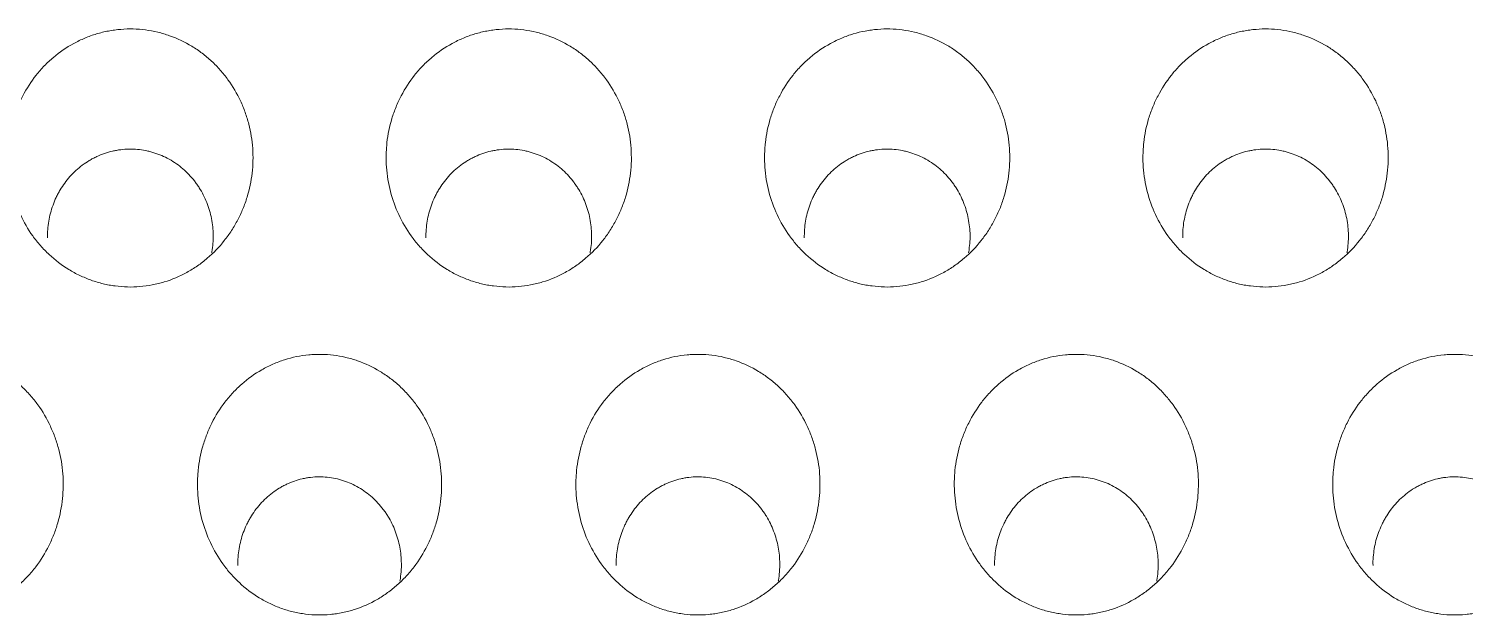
# Model space of a CAD drawing. Header units: millimetres. Extents: x 70151 to 230897, y 35202 to 113211.
# Drawn here: x 178822.9 to 178834.24, y 69169.37 to 69174 of the extents above; entities that cross this region are included whole.
import ezdxf

# ---------------------------------------------------------------- set-up
doc = ezdxf.new("R2010")
doc.units = ezdxf.units.MM
doc.header["$LTSCALE"] = 50
doc.layers.add('2-con', color=2, linetype='Continuous')
doc.layers.add('mark-B', color=2, linetype='Continuous', lineweight=20)

# ---------------------------------------------------------------- blocks, each defined once
blk = doc.blocks.new('무풍1WAY 대형')
at = {"layer": 'mark-B'}
for points, knots in [([(-178.477, -410.329), (-178.439, -410.383), (-178.406, -410.439), (-178.351, -410.556), (-178.329, -410.617), (-178.296, -410.744), (-178.285, -410.808), (-178.278, -410.905), (-178.276, -410.938), (-178.277, -410.987), (-178.278, -411.003), (-178.279, -411.036), (-178.281, -411.052), (-178.289, -411.133), (-178.301, -411.197), (-178.328, -411.29), (-178.338, -411.321), (-178.362, -411.382), (-178.375, -411.412), (-178.419, -411.5), (-178.453, -411.555), (-178.513, -411.632), (-178.534, -411.657), (-178.567, -411.693), (-178.579, -411.705), (-178.602, -411.727), (-178.614, -411.739), (-178.675, -411.792), (-178.728, -411.83), (-178.799, -411.87), (-178.813, -411.878), (-178.842, -411.893), (-178.857, -411.9), (-178.902, -411.92), (-178.933, -411.931), (-179.026, -411.961), (-179.09, -411.974), (-179.172, -411.981), (-179.188, -411.983), (-179.221, -411.984), (-179.237, -411.984), (-179.286, -411.983), (-179.351, -411.979), (-179.415, -411.968), (-179.463, -411.956), (-179.479, -411.952), (-179.511, -411.943), (-179.526, -411.938), (-179.603, -411.911), (-179.662, -411.883), (-179.732, -411.841), (-179.746, -411.832), (-179.773, -411.814), (-179.813, -411.785), (-179.875, -411.733), (-179.921, -411.686), (-179.964, -411.637), (-179.985, -411.611), (-180.042, -411.532), (-180.075, -411.476), (-180.11, -411.402), (-180.116, -411.387), (-180.129, -411.357), (-180.135, -411.342), (-180.151, -411.295), (-180.161, -411.264), (-180.185, -411.17), (-180.196, -411.106), (-180.203, -411.008), (-180.204, -410.975), (-180.204, -410.91), (-180.202, -410.877), (-180.192, -410.781), (-180.179, -410.717), (-180.156, -410.638), (-180.152, -410.622), (-180.141, -410.591), (-180.124, -410.545), (-180.104, -410.501), (-180.061, -410.414), (-180.027, -410.359), (-179.967, -410.28), (-179.946, -410.255), (-179.902, -410.208), (-179.855, -410.162), (-179.804, -410.122), (-179.765, -410.093), (-179.751, -410.084), (-179.724, -410.066), (-179.71, -410.057), (-179.638, -410.017), (-179.579, -409.99), (-179.486, -409.96), (-179.455, -409.952), (-179.406, -409.942), (-179.39, -409.939), (-179.358, -409.934), (-179.341, -409.932), (-179.26, -409.925), (-179.195, -409.925), (-179.114, -409.936), (-179.097, -409.938), (-179.065, -409.944), (-179.017, -409.954), (-178.939, -409.977), (-178.879, -410.002), (-178.834, -410.023), (-178.82, -410.03), (-178.791, -410.046), (-178.776, -410.054), (-178.707, -410.097), (-178.655, -410.137), (-178.583, -410.204), (-178.56, -410.227), (-178.517, -410.277), (-178.496, -410.302), (-178.477, -410.329)], [0, 0, 0, 0, 0.03125, 0.03125, 0.0625, 0.0625, 0.09375, 0.09375, 0.109375, 0.109375, 0.117188, 0.117188, 0.125, 0.125, 0.15625, 0.15625, 0.171875, 0.171875, 0.1875, 0.1875, 0.21875, 0.21875, 0.234375, 0.234375, 0.242188, 0.242188, 0.25, 0.25, 0.28125, 0.28125, 0.289063, 0.289063, 0.296875, 0.296875, 0.3125, 0.3125, 0.34375, 0.34375, 0.351563, 0.351563, 0.359375, 0.359375, 0.375, 0.390625, 0.390625, 0.398438, 0.398438, 0.40625, 0.40625, 0.4375, 0.4375, 0.445313, 0.445313, 0.453125, 0.46875, 0.484375, 0.484375, 0.5, 0.5, 0.53125, 0.53125, 0.539062, 0.539062, 0.546875, 0.546875, 0.5625, 0.5625, 0.59375, 0.59375, 0.609375, 0.609375, 0.625, 0.625, 0.65625, 0.65625, 0.664062, 0.664062, 0.671875, 0.6875, 0.6875, 0.71875, 0.71875, 0.734375, 0.734375, 0.75, 0.765625, 0.765625, 0.773437, 0.773437, 0.78125, 0.78125, 0.8125, 0.8125, 0.828125, 0.828125, 0.835937, 0.835937, 0.84375, 0.84375, 0.875, 0.875, 0.882812, 0.882812, 0.890625, 0.90625, 0.921875, 0.921875, 0.929687, 0.929687, 0.9375, 0.9375, 0.96875, 0.96875, 0.984375, 0.984375, 1, 1, 1, 1]), ([(-175.49, -410.329), (-175.451, -410.383), (-175.419, -410.439), (-175.364, -410.556), (-175.342, -410.617), (-175.308, -410.744), (-175.298, -410.808), (-175.29, -410.905), (-175.289, -410.938), (-175.289, -410.987), (-175.29, -411.003), (-175.292, -411.036), (-175.293, -411.052), (-175.301, -411.133), (-175.314, -411.197), (-175.34, -411.29), (-175.351, -411.321), (-175.374, -411.382), (-175.388, -411.412), (-175.432, -411.5), (-175.466, -411.555), (-175.525, -411.632), (-175.546, -411.657), (-175.58, -411.693), (-175.591, -411.705), (-175.615, -411.727), (-175.627, -411.739), (-175.688, -411.792), (-175.74, -411.83), (-175.811, -411.87), (-175.826, -411.878), (-175.855, -411.893), (-175.87, -411.9), (-175.915, -411.92), (-175.945, -411.931), (-176.038, -411.961), (-176.102, -411.974), (-176.184, -411.981), (-176.2, -411.983), (-176.233, -411.984), (-176.249, -411.984), (-176.298, -411.983), (-176.363, -411.979), (-176.427, -411.968), (-176.475, -411.956), (-176.491, -411.952), (-176.523, -411.943), (-176.539, -411.938), (-176.616, -411.911), (-176.674, -411.883), (-176.744, -411.841), (-176.758, -411.832), (-176.786, -411.814), (-176.825, -411.785), (-176.888, -411.733), (-176.933, -411.686), (-176.977, -411.637), (-176.997, -411.611), (-177.055, -411.532), (-177.088, -411.476), (-177.122, -411.402), (-177.129, -411.387), (-177.141, -411.357), (-177.147, -411.342), (-177.164, -411.295), (-177.173, -411.264), (-177.198, -411.17), (-177.209, -411.106), (-177.216, -411.008), (-177.217, -410.975), (-177.216, -410.91), (-177.214, -410.877), (-177.204, -410.781), (-177.192, -410.717), (-177.169, -410.638), (-177.164, -410.622), (-177.153, -410.591), (-177.137, -410.545), (-177.117, -410.501), (-177.073, -410.414), (-177.039, -410.359), (-176.979, -410.28), (-176.958, -410.255), (-176.914, -410.208), (-176.868, -410.162), (-176.817, -410.122), (-176.777, -410.093), (-176.764, -410.084), (-176.736, -410.066), (-176.722, -410.057), (-176.651, -410.017), (-176.592, -409.99), (-176.499, -409.96), (-176.467, -409.952), (-176.419, -409.942), (-176.402, -409.939), (-176.37, -409.934), (-176.354, -409.932), (-176.273, -409.925), (-176.208, -409.925), (-176.126, -409.936), (-176.11, -409.938), (-176.078, -409.944), (-176.029, -409.954), (-175.951, -409.977), (-175.891, -410.002), (-175.847, -410.023), (-175.832, -410.03), (-175.803, -410.046), (-175.789, -410.054), (-175.719, -410.097), (-175.667, -410.137), (-175.596, -410.204), (-175.573, -410.227), (-175.529, -410.277), (-175.509, -410.302), (-175.49, -410.329)], [0, 0, 0, 0, 0.03125, 0.03125, 0.0625, 0.0625, 0.09375, 0.09375, 0.109375, 0.109375, 0.117188, 0.117188, 0.125, 0.125, 0.15625, 0.15625, 0.171875, 0.171875, 0.1875, 0.1875, 0.21875, 0.21875, 0.234375, 0.234375, 0.242188, 0.242188, 0.25, 0.25, 0.28125, 0.28125, 0.289063, 0.289063, 0.296875, 0.296875, 0.3125, 0.3125, 0.34375, 0.34375, 0.351563, 0.351563, 0.359375, 0.359375, 0.375, 0.390625, 0.390625, 0.398438, 0.398438, 0.40625, 0.40625, 0.4375, 0.4375, 0.445313, 0.445313, 0.453125, 0.46875, 0.484375, 0.484375, 0.5, 0.5, 0.53125, 0.53125, 0.539063, 0.539063, 0.546875, 0.546875, 0.5625, 0.5625, 0.59375, 0.59375, 0.609375, 0.609375, 0.625, 0.625, 0.65625, 0.65625, 0.664063, 0.664063, 0.671875, 0.6875, 0.6875, 0.71875, 0.71875, 0.734375, 0.734375, 0.75, 0.765625, 0.765625, 0.773437, 0.773437, 0.78125, 0.78125, 0.8125, 0.8125, 0.828125, 0.828125, 0.835937, 0.835937, 0.84375, 0.84375, 0.875, 0.875, 0.882812, 0.882812, 0.890625, 0.90625, 0.921875, 0.921875, 0.929687, 0.929687, 0.9375, 0.9375, 0.96875, 0.96875, 0.984375, 0.984375, 1, 1, 1, 1]), ([(-172.502, -410.329), (-172.464, -410.383), (-172.431, -410.439), (-172.376, -410.556), (-172.354, -410.617), (-172.321, -410.744), (-172.31, -410.808), (-172.302, -410.905), (-172.301, -410.938), (-172.302, -410.987), (-172.302, -411.003), (-172.304, -411.036), (-172.306, -411.052), (-172.314, -411.133), (-172.326, -411.197), (-172.353, -411.29), (-172.363, -411.321), (-172.387, -411.382), (-172.4, -411.412), (-172.444, -411.5), (-172.478, -411.555), (-172.537, -411.632), (-172.558, -411.657), (-172.592, -411.693), (-172.604, -411.705), (-172.627, -411.727), (-172.639, -411.739), (-172.7, -411.792), (-172.753, -411.83), (-172.824, -411.87), (-172.838, -411.878), (-172.867, -411.893), (-172.882, -411.9), (-172.927, -411.92), (-172.958, -411.931), (-173.051, -411.961), (-173.114, -411.974), (-173.196, -411.981), (-173.213, -411.983), (-173.246, -411.984), (-173.262, -411.984), (-173.311, -411.983), (-173.376, -411.979), (-173.44, -411.968), (-173.488, -411.956), (-173.504, -411.952), (-173.535, -411.943), (-173.551, -411.938), (-173.628, -411.911), (-173.687, -411.883), (-173.757, -411.841), (-173.771, -411.832), (-173.798, -411.814), (-173.838, -411.785), (-173.9, -411.733), (-173.946, -411.686), (-173.989, -411.637), (-174.01, -411.611), (-174.067, -411.532), (-174.1, -411.476), (-174.135, -411.402), (-174.141, -411.387), (-174.154, -411.357), (-174.16, -411.342), (-174.176, -411.295), (-174.186, -411.264), (-174.21, -411.17), (-174.221, -411.106), (-174.228, -411.008), (-174.229, -410.975), (-174.228, -410.91), (-174.227, -410.877), (-174.216, -410.781), (-174.204, -410.717), (-174.181, -410.638), (-174.176, -410.622), (-174.166, -410.591), (-174.149, -410.545), (-174.129, -410.501), (-174.086, -410.414), (-174.052, -410.359), (-173.992, -410.28), (-173.971, -410.255), (-173.926, -410.208), (-173.88, -410.162), (-173.829, -410.122), (-173.79, -410.093), (-173.776, -410.084), (-173.749, -410.066), (-173.734, -410.057), (-173.663, -410.017), (-173.604, -409.99), (-173.511, -409.96), (-173.48, -409.952), (-173.431, -409.942), (-173.415, -409.939), (-173.383, -409.934), (-173.366, -409.932), (-173.285, -409.925), (-173.22, -409.925), (-173.139, -409.936), (-173.122, -409.938), (-173.09, -409.944), (-173.042, -409.954), (-172.964, -409.977), (-172.903, -410.002), (-172.859, -410.023), (-172.844, -410.03), (-172.815, -410.046), (-172.801, -410.054), (-172.732, -410.097), (-172.68, -410.137), (-172.608, -410.204), (-172.585, -410.227), (-172.542, -410.277), (-172.521, -410.302), (-172.502, -410.329)], [0, 0, 0, 0, 0.03125, 0.03125, 0.0625, 0.0625, 0.09375, 0.09375, 0.109375, 0.109375, 0.117187, 0.117187, 0.125, 0.125, 0.15625, 0.15625, 0.171875, 0.171875, 0.1875, 0.1875, 0.21875, 0.21875, 0.234375, 0.234375, 0.242187, 0.242187, 0.25, 0.25, 0.28125, 0.28125, 0.289062, 0.289062, 0.296875, 0.296875, 0.3125, 0.3125, 0.34375, 0.34375, 0.351562, 0.351562, 0.359375, 0.359375, 0.375, 0.390625, 0.390625, 0.398437, 0.398437, 0.40625, 0.40625, 0.4375, 0.4375, 0.445312, 0.445312, 0.453125, 0.46875, 0.484375, 0.484375, 0.5, 0.5, 0.53125, 0.53125, 0.539062, 0.539062, 0.546875, 0.546875, 0.5625, 0.5625, 0.59375, 0.59375, 0.609375, 0.609375, 0.625, 0.625, 0.65625, 0.65625, 0.664063, 0.664063, 0.671875, 0.6875, 0.6875, 0.71875, 0.71875, 0.734375, 0.734375, 0.75, 0.765625, 0.765625, 0.773438, 0.773438, 0.78125, 0.78125, 0.8125, 0.8125, 0.828125, 0.828125, 0.835938, 0.835938, 0.84375, 0.84375, 0.875, 0.875, 0.882813, 0.882813, 0.890625, 0.90625, 0.921875, 0.921875, 0.929688, 0.929688, 0.9375, 0.9375, 0.96875, 0.96875, 0.984375, 0.984375, 1, 1, 1, 1]), ([(-169.515, -410.329), (-169.476, -410.383), (-169.443, -410.439), (-169.389, -410.556), (-169.366, -410.617), (-169.333, -410.744), (-169.322, -410.808), (-169.315, -410.905), (-169.314, -410.938), (-169.314, -410.987), (-169.315, -411.003), (-169.317, -411.036), (-169.318, -411.052), (-169.326, -411.133), (-169.338, -411.197), (-169.365, -411.29), (-169.376, -411.321), (-169.399, -411.382), (-169.413, -411.412), (-169.457, -411.5), (-169.491, -411.555), (-169.55, -411.632), (-169.571, -411.657), (-169.604, -411.693), (-169.616, -411.705), (-169.64, -411.727), (-169.651, -411.739), (-169.713, -411.792), (-169.765, -411.83), (-169.836, -411.87), (-169.85, -411.878), (-169.88, -411.893), (-169.895, -411.9), (-169.94, -411.92), (-169.97, -411.931), (-170.063, -411.961), (-170.127, -411.974), (-170.209, -411.981), (-170.225, -411.983), (-170.258, -411.984), (-170.274, -411.984), (-170.323, -411.983), (-170.388, -411.979), (-170.452, -411.968), (-170.5, -411.956), (-170.516, -411.952), (-170.548, -411.943), (-170.563, -411.938), (-170.64, -411.911), (-170.699, -411.883), (-170.769, -411.841), (-170.783, -411.832), (-170.81, -411.814), (-170.85, -411.785), (-170.913, -411.733), (-170.958, -411.686), (-171.001, -411.637), (-171.022, -411.611), (-171.08, -411.532), (-171.112, -411.476), (-171.147, -411.402), (-171.154, -411.387), (-171.166, -411.357), (-171.172, -411.342), (-171.189, -411.295), (-171.198, -411.264), (-171.223, -411.17), (-171.233, -411.106), (-171.241, -411.008), (-171.242, -410.975), (-171.241, -410.91), (-171.239, -410.877), (-171.229, -410.781), (-171.217, -410.717), (-171.194, -410.638), (-171.189, -410.622), (-171.178, -410.591), (-171.162, -410.545), (-171.142, -410.501), (-171.098, -410.414), (-171.064, -410.359), (-171.004, -410.28), (-170.983, -410.255), (-170.939, -410.208), (-170.892, -410.162), (-170.842, -410.122), (-170.802, -410.093), (-170.789, -410.084), (-170.761, -410.066), (-170.747, -410.057), (-170.676, -410.017), (-170.616, -409.99), (-170.524, -409.96), (-170.492, -409.952), (-170.444, -409.942), (-170.427, -409.939), (-170.395, -409.934), (-170.379, -409.932), (-170.298, -409.925), (-170.233, -409.925), (-170.151, -409.936), (-170.135, -409.938), (-170.102, -409.944), (-170.054, -409.954), (-169.976, -409.977), (-169.916, -410.002), (-169.872, -410.023), (-169.857, -410.03), (-169.828, -410.046), (-169.814, -410.054), (-169.744, -410.097), (-169.692, -410.137), (-169.621, -410.204), (-169.598, -410.227), (-169.554, -410.277), (-169.534, -410.302), (-169.515, -410.329)], [0, 0, 0, 0, 0.03125, 0.03125, 0.0625, 0.0625, 0.09375, 0.09375, 0.109375, 0.109375, 0.117188, 0.117188, 0.125, 0.125, 0.15625, 0.15625, 0.171875, 0.171875, 0.1875, 0.1875, 0.21875, 0.21875, 0.234375, 0.234375, 0.242188, 0.242188, 0.25, 0.25, 0.28125, 0.28125, 0.289063, 0.289063, 0.296875, 0.296875, 0.3125, 0.3125, 0.34375, 0.34375, 0.351563, 0.351563, 0.359375, 0.359375, 0.375, 0.390625, 0.390625, 0.398438, 0.398438, 0.40625, 0.40625, 0.4375, 0.4375, 0.445313, 0.445313, 0.453125, 0.46875, 0.484375, 0.484375, 0.5, 0.5, 0.53125, 0.53125, 0.539062, 0.539062, 0.546875, 0.546875, 0.5625, 0.5625, 0.59375, 0.59375, 0.609375, 0.609375, 0.625, 0.625, 0.65625, 0.65625, 0.664062, 0.664062, 0.671875, 0.6875, 0.6875, 0.71875, 0.71875, 0.734375, 0.734375, 0.75, 0.765625, 0.765625, 0.773437, 0.773437, 0.78125, 0.78125, 0.8125, 0.8125, 0.828125, 0.828125, 0.835937, 0.835937, 0.84375, 0.84375, 0.875, 0.875, 0.882812, 0.882812, 0.890625, 0.90625, 0.921875, 0.921875, 0.929687, 0.929687, 0.9375, 0.9375, 0.96875, 0.96875, 0.984375, 0.984375, 1, 1, 1, 1]), ([(-166.527, -410.329), (-166.489, -410.383), (-166.456, -410.439), (-166.401, -410.556), (-166.379, -410.617), (-166.346, -410.744), (-166.335, -410.808), (-166.327, -410.905), (-166.326, -410.938), (-166.327, -410.987), (-166.327, -411.003), (-166.329, -411.036), (-166.33, -411.052), (-166.339, -411.133), (-166.351, -411.197), (-166.378, -411.29), (-166.388, -411.321), (-166.412, -411.382), (-166.425, -411.412), (-166.469, -411.5), (-166.503, -411.555), (-166.562, -411.632), (-166.583, -411.657), (-166.617, -411.693), (-166.628, -411.705), (-166.652, -411.727), (-166.664, -411.739), (-166.725, -411.792), (-166.778, -411.83), (-166.849, -411.87), (-166.863, -411.878), (-166.892, -411.893), (-166.907, -411.9), (-166.952, -411.92), (-166.983, -411.931), (-167.076, -411.961), (-167.139, -411.974), (-167.221, -411.981), (-167.238, -411.983), (-167.27, -411.984), (-167.287, -411.984), (-167.336, -411.983), (-167.401, -411.979), (-167.465, -411.968), (-167.513, -411.956), (-167.529, -411.952), (-167.56, -411.943), (-167.576, -411.938), (-167.653, -411.911), (-167.712, -411.883), (-167.782, -411.841), (-167.796, -411.832), (-167.823, -411.814), (-167.863, -411.785), (-167.925, -411.733), (-167.971, -411.686), (-168.014, -411.637), (-168.035, -411.611), (-168.092, -411.532), (-168.125, -411.476), (-168.159, -411.402), (-168.166, -411.387), (-168.179, -411.357), (-168.184, -411.342), (-168.201, -411.295), (-168.211, -411.264), (-168.235, -411.17), (-168.246, -411.106), (-168.253, -411.008), (-168.254, -410.975), (-168.253, -410.91), (-168.251, -410.877), (-168.241, -410.781), (-168.229, -410.717), (-168.206, -410.638), (-168.201, -410.622), (-168.191, -410.591), (-168.174, -410.545), (-168.154, -410.501), (-168.111, -410.414), (-168.077, -410.359), (-168.017, -410.28), (-167.996, -410.255), (-167.951, -410.208), (-167.905, -410.162), (-167.854, -410.122), (-167.815, -410.093), (-167.801, -410.084), (-167.773, -410.066), (-167.759, -410.057), (-167.688, -410.017), (-167.629, -409.99), (-167.536, -409.96), (-167.504, -409.952), (-167.456, -409.942), (-167.44, -409.939), (-167.407, -409.934), (-167.391, -409.932), (-167.31, -409.925), (-167.245, -409.925), (-167.164, -409.936), (-167.147, -409.938), (-167.115, -409.944), (-167.067, -409.954), (-166.989, -409.977), (-166.928, -410.002), (-166.884, -410.023), (-166.869, -410.03), (-166.84, -410.046), (-166.826, -410.054), (-166.756, -410.097), (-166.705, -410.137), (-166.633, -410.204), (-166.61, -410.227), (-166.567, -410.277), (-166.546, -410.302), (-166.527, -410.329)], [0, 0, 0, 0, 0.03125, 0.03125, 0.0625, 0.0625, 0.09375, 0.09375, 0.109375, 0.109375, 0.117187, 0.117187, 0.125, 0.125, 0.15625, 0.15625, 0.171875, 0.171875, 0.1875, 0.1875, 0.21875, 0.21875, 0.234375, 0.234375, 0.242187, 0.242187, 0.25, 0.25, 0.28125, 0.28125, 0.289062, 0.289062, 0.296875, 0.296875, 0.3125, 0.3125, 0.34375, 0.34375, 0.351562, 0.351562, 0.359375, 0.359375, 0.375, 0.390625, 0.390625, 0.398437, 0.398437, 0.40625, 0.40625, 0.4375, 0.4375, 0.445312, 0.445312, 0.453125, 0.46875, 0.484375, 0.484375, 0.5, 0.5, 0.53125, 0.53125, 0.539062, 0.539062, 0.546875, 0.546875, 0.5625, 0.5625, 0.59375, 0.59375, 0.609375, 0.609375, 0.625, 0.625, 0.65625, 0.65625, 0.664062, 0.664062, 0.671875, 0.6875, 0.6875, 0.71875, 0.71875, 0.734375, 0.734375, 0.75, 0.765625, 0.765625, 0.773437, 0.773437, 0.78125, 0.78125, 0.8125, 0.8125, 0.828125, 0.828125, 0.835937, 0.835937, 0.84375, 0.84375, 0.875, 0.875, 0.882812, 0.882812, 0.890625, 0.90625, 0.921875, 0.921875, 0.929687, 0.929687, 0.9375, 0.9375, 0.96875, 0.96875, 0.984375, 0.984375, 1, 1, 1, 1]), ([(-178.595, -410.318), (-178.594, -410.34), (-178.595, -410.362), (-178.599, -410.406), (-178.601, -410.428), (-178.612, -410.493), (-178.623, -410.535), (-178.646, -410.597), (-178.654, -410.617), (-178.668, -410.647), (-178.673, -410.657), (-178.683, -410.676), (-178.689, -410.686), (-178.717, -410.733), (-178.742, -410.768), (-178.786, -410.818), (-178.801, -410.833), (-178.834, -410.863), (-178.867, -410.891), (-178.912, -410.922), (-178.941, -410.938), (-178.961, -410.949), (-178.97, -410.954), (-179.02, -410.977), (-179.062, -410.991), (-179.115, -411.004), (-179.126, -411.006), (-179.147, -411.01), (-179.158, -411.011), (-179.191, -411.015), (-179.213, -411.017), (-179.279, -411.017), (-179.322, -411.013), (-179.387, -410.999), (-179.409, -410.993), (-179.45, -410.98), (-179.491, -410.964), (-179.53, -410.944), (-179.568, -410.922), (-179.586, -410.91), (-179.639, -410.871), (-179.672, -410.842), (-179.716, -410.794), (-179.73, -410.777), (-179.75, -410.751), (-179.756, -410.742), (-179.769, -410.724), (-179.775, -410.715), (-179.803, -410.668), (-179.822, -410.629), (-179.846, -410.568), (-179.853, -410.547), (-179.865, -410.505), (-179.87, -410.483), (-179.882, -410.419), (-179.886, -410.376), (-179.886, -410.321), (-179.886, -410.31), (-179.885, -410.288), (-179.885, -410.277), (-179.882, -410.244), (-179.879, -410.222), (-179.875, -410.198), (-179.875, -410.196), (-179.874, -410.194)], [0, 0, 0, 0, 0.029318, 0.029318, 0.058636, 0.058636, 0.117271, 0.117271, 0.146589, 0.146589, 0.161248, 0.161248, 0.175907, 0.175907, 0.234542, 0.234542, 0.26386, 0.26386, 0.293178, 0.322495, 0.337154, 0.337154, 0.351813, 0.351813, 0.410449, 0.410449, 0.425107, 0.425107, 0.439766, 0.439766, 0.469084, 0.469084, 0.52772, 0.52772, 0.557037, 0.557037, 0.586355, 0.615673, 0.615673, 0.644991, 0.644991, 0.703626, 0.703626, 0.732944, 0.732944, 0.747603, 0.747603, 0.762262, 0.762262, 0.820897, 0.820897, 0.850215, 0.850215, 0.879533, 0.879533, 0.938168, 0.938168, 0.952827, 0.952827, 0.967486, 0.967486, 0.996804, 0.996804, 1, 1, 1, 1]), ([(-175.607, -410.318), (-175.607, -410.34), (-175.608, -410.362), (-175.611, -410.406), (-175.614, -410.428), (-175.625, -410.493), (-175.636, -410.535), (-175.658, -410.597), (-175.667, -410.617), (-175.681, -410.647), (-175.686, -410.657), (-175.696, -410.676), (-175.701, -410.686), (-175.729, -410.733), (-175.755, -410.768), (-175.798, -410.818), (-175.814, -410.833), (-175.846, -410.863), (-175.88, -410.891), (-175.925, -410.922), (-175.954, -410.938), (-175.973, -410.949), (-175.983, -410.954), (-176.033, -410.977), (-176.074, -410.991), (-176.127, -411.004), (-176.138, -411.006), (-176.16, -411.01), (-176.171, -411.011), (-176.204, -411.015), (-176.226, -411.017), (-176.291, -411.017), (-176.335, -411.013), (-176.4, -410.999), (-176.421, -410.993), (-176.463, -410.98), (-176.503, -410.964), (-176.542, -410.944), (-176.58, -410.922), (-176.599, -410.91), (-176.652, -410.871), (-176.684, -410.842), (-176.729, -410.794), (-176.743, -410.777), (-176.762, -410.751), (-176.769, -410.742), (-176.781, -410.724), (-176.787, -410.715), (-176.816, -410.668), (-176.835, -410.629), (-176.858, -410.568), (-176.865, -410.547), (-176.877, -410.505), (-176.882, -410.483), (-176.894, -410.419), (-176.898, -410.376), (-176.899, -410.321), (-176.899, -410.31), (-176.898, -410.288), (-176.897, -410.277), (-176.895, -410.244), (-176.892, -410.222), (-176.888, -410.198), (-176.887, -410.196), (-176.887, -410.194)], [0, 0, 0, 0, 0.029318, 0.029318, 0.058636, 0.058636, 0.117271, 0.117271, 0.146589, 0.146589, 0.161248, 0.161248, 0.175907, 0.175907, 0.234542, 0.234542, 0.26386, 0.26386, 0.293178, 0.322495, 0.337154, 0.337154, 0.351813, 0.351813, 0.410449, 0.410449, 0.425107, 0.425107, 0.439766, 0.439766, 0.469084, 0.469084, 0.52772, 0.52772, 0.557037, 0.557037, 0.586355, 0.615673, 0.615673, 0.644991, 0.644991, 0.703626, 0.703626, 0.732944, 0.732944, 0.747603, 0.747603, 0.762262, 0.762262, 0.820897, 0.820897, 0.850215, 0.850215, 0.879533, 0.879533, 0.938168, 0.938168, 0.952827, 0.952827, 0.967486, 0.967486, 0.996804, 0.996804, 1, 1, 1, 1]), ([(-172.62, -410.318), (-172.619, -410.34), (-172.62, -410.362), (-172.623, -410.406), (-172.626, -410.428), (-172.637, -410.493), (-172.648, -410.535), (-172.671, -410.597), (-172.679, -410.617), (-172.693, -410.647), (-172.698, -410.657), (-172.708, -410.676), (-172.714, -410.686), (-172.742, -410.733), (-172.767, -410.768), (-172.811, -410.818), (-172.826, -410.833), (-172.859, -410.863), (-172.892, -410.891), (-172.937, -410.922), (-172.966, -410.938), (-172.985, -410.949), (-172.995, -410.954), (-173.045, -410.977), (-173.087, -410.991), (-173.14, -411.004), (-173.151, -411.006), (-173.172, -411.01), (-173.183, -411.011), (-173.216, -411.015), (-173.238, -411.017), (-173.304, -411.017), (-173.347, -411.013), (-173.412, -410.999), (-173.433, -410.993), (-173.475, -410.98), (-173.516, -410.964), (-173.554, -410.944), (-173.592, -410.922), (-173.611, -410.91), (-173.664, -410.871), (-173.697, -410.842), (-173.741, -410.794), (-173.755, -410.777), (-173.775, -410.751), (-173.781, -410.742), (-173.794, -410.724), (-173.8, -410.715), (-173.828, -410.668), (-173.847, -410.629), (-173.871, -410.568), (-173.878, -410.547), (-173.89, -410.505), (-173.895, -410.483), (-173.907, -410.419), (-173.911, -410.376), (-173.911, -410.321), (-173.911, -410.31), (-173.91, -410.288), (-173.91, -410.277), (-173.907, -410.244), (-173.904, -410.222), (-173.9, -410.198), (-173.9, -410.196), (-173.899, -410.194)], [0, 0, 0, 0, 0.029318, 0.029318, 0.058636, 0.058636, 0.117271, 0.117271, 0.146589, 0.146589, 0.161248, 0.161248, 0.175907, 0.175907, 0.234542, 0.234542, 0.26386, 0.26386, 0.293178, 0.322495, 0.337154, 0.337154, 0.351813, 0.351813, 0.410449, 0.410449, 0.425107, 0.425107, 0.439766, 0.439766, 0.469084, 0.469084, 0.52772, 0.52772, 0.557037, 0.557037, 0.586355, 0.615673, 0.615673, 0.644991, 0.644991, 0.703626, 0.703626, 0.732944, 0.732944, 0.747603, 0.747603, 0.762262, 0.762262, 0.820897, 0.820897, 0.850215, 0.850215, 0.879533, 0.879533, 0.938168, 0.938168, 0.952827, 0.952827, 0.967486, 0.967486, 0.996804, 0.996804, 1, 1, 1, 1]), ([(-169.632, -410.318), (-169.632, -410.34), (-169.632, -410.362), (-169.636, -410.406), (-169.639, -410.428), (-169.65, -410.493), (-169.661, -410.535), (-169.683, -410.597), (-169.691, -410.617), (-169.706, -410.647), (-169.71, -410.657), (-169.721, -410.676), (-169.726, -410.686), (-169.754, -410.733), (-169.78, -410.768), (-169.823, -410.818), (-169.839, -410.833), (-169.871, -410.863), (-169.905, -410.891), (-169.95, -410.922), (-169.978, -410.938), (-169.998, -410.949), (-170.008, -410.954), (-170.058, -410.977), (-170.099, -410.991), (-170.152, -411.004), (-170.163, -411.006), (-170.185, -411.01), (-170.196, -411.011), (-170.229, -411.015), (-170.251, -411.017), (-170.316, -411.017), (-170.36, -411.013), (-170.425, -410.999), (-170.446, -410.993), (-170.487, -410.98), (-170.528, -410.964), (-170.567, -410.944), (-170.605, -410.922), (-170.624, -410.91), (-170.677, -410.871), (-170.709, -410.842), (-170.753, -410.794), (-170.767, -410.777), (-170.787, -410.751), (-170.794, -410.742), (-170.806, -410.724), (-170.812, -410.715), (-170.841, -410.668), (-170.86, -410.629), (-170.883, -410.568), (-170.89, -410.547), (-170.902, -410.505), (-170.907, -410.483), (-170.919, -410.419), (-170.923, -410.376), (-170.924, -410.321), (-170.924, -410.31), (-170.923, -410.288), (-170.922, -410.277), (-170.919, -410.244), (-170.917, -410.222), (-170.913, -410.198), (-170.912, -410.196), (-170.912, -410.194)], [0, 0, 0, 0, 0.029318, 0.029318, 0.058636, 0.058636, 0.117271, 0.117271, 0.146589, 0.146589, 0.161248, 0.161248, 0.175907, 0.175907, 0.234542, 0.234542, 0.26386, 0.26386, 0.293178, 0.322495, 0.337154, 0.337154, 0.351813, 0.351813, 0.410449, 0.410449, 0.425107, 0.425107, 0.439766, 0.439766, 0.469084, 0.469084, 0.52772, 0.52772, 0.557037, 0.557037, 0.586355, 0.615673, 0.615673, 0.644991, 0.644991, 0.703626, 0.703626, 0.732944, 0.732944, 0.747603, 0.747603, 0.762262, 0.762262, 0.820897, 0.820897, 0.850215, 0.850215, 0.879533, 0.879533, 0.938168, 0.938168, 0.952827, 0.952827, 0.967486, 0.967486, 0.996804, 0.996804, 1, 1, 1, 1]), ([(-176.976, -412.919), (-176.938, -412.972), (-176.905, -413.028), (-176.851, -413.145), (-176.829, -413.206), (-176.804, -413.301), (-176.798, -413.333), (-176.787, -413.397), (-176.78, -413.461), (-176.778, -413.526), (-176.779, -413.574), (-176.78, -413.591), (-176.782, -413.623), (-176.783, -413.639), (-176.792, -413.72), (-176.805, -413.784), (-176.833, -413.876), (-176.844, -413.907), (-176.863, -413.952), (-176.869, -413.967), (-176.883, -413.997), (-176.89, -414.011), (-176.928, -414.083), (-176.963, -414.137), (-177.023, -414.213), (-177.045, -414.238), (-177.079, -414.273), (-177.091, -414.284), (-177.115, -414.307), (-177.127, -414.317), (-177.189, -414.37), (-177.242, -414.406), (-177.314, -414.445), (-177.328, -414.453), (-177.358, -414.467), (-177.373, -414.474), (-177.418, -414.493), (-177.479, -414.515), (-177.542, -414.53), (-177.59, -414.539), (-177.606, -414.542), (-177.638, -414.546), (-177.655, -414.548), (-177.737, -414.555), (-177.802, -414.553), (-177.898, -414.54), (-177.93, -414.534), (-177.978, -414.523), (-177.994, -414.519), (-178.025, -414.509), (-178.041, -414.504), (-178.118, -414.477), (-178.176, -414.45), (-178.246, -414.407), (-178.26, -414.398), (-178.287, -414.38), (-178.327, -414.351), (-178.389, -414.299), (-178.434, -414.253), (-178.467, -414.216), (-178.477, -414.204), (-178.498, -414.178), (-178.508, -414.165), (-178.556, -414.099), (-178.588, -414.043), (-178.63, -413.955), (-178.642, -413.925), (-178.664, -413.864), (-178.674, -413.833), (-178.698, -413.738), (-178.708, -413.675), (-178.715, -413.577), (-178.715, -413.544), (-178.714, -413.479), (-178.712, -413.447), (-178.7, -413.351), (-178.687, -413.288), (-178.664, -413.209), (-178.658, -413.194), (-178.648, -413.163), (-178.63, -413.118), (-178.596, -413.044), (-178.564, -412.988), (-178.537, -412.948), (-178.528, -412.934), (-178.509, -412.908), (-178.499, -412.895), (-178.448, -412.83), (-178.403, -412.784), (-178.329, -412.721), (-178.303, -412.701), (-178.263, -412.673), (-178.25, -412.664), (-178.222, -412.647), (-178.207, -412.639), (-178.136, -412.599), (-178.076, -412.574), (-177.983, -412.546), (-177.951, -412.538), (-177.887, -412.526), (-177.854, -412.521), (-177.757, -412.513), (-177.692, -412.515), (-177.611, -412.526), (-177.594, -412.528), (-177.562, -412.534), (-177.514, -412.544), (-177.437, -412.568), (-177.376, -412.593), (-177.332, -412.614), (-177.318, -412.621), (-177.289, -412.637), (-177.275, -412.645), (-177.205, -412.688), (-177.154, -412.727), (-177.082, -412.794), (-177.059, -412.818), (-177.016, -412.867), (-176.995, -412.893), (-176.976, -412.919)], [0, 0, 0, 0, 0.03125, 0.03125, 0.0625, 0.0625, 0.078125, 0.078125, 0.09375, 0.109375, 0.109375, 0.117187, 0.117187, 0.125, 0.125, 0.15625, 0.15625, 0.171875, 0.171875, 0.179687, 0.179687, 0.1875, 0.1875, 0.21875, 0.21875, 0.234375, 0.234375, 0.242188, 0.242188, 0.25, 0.25, 0.28125, 0.28125, 0.289063, 0.289063, 0.296875, 0.296875, 0.3125, 0.328125, 0.328125, 0.335938, 0.335938, 0.34375, 0.34375, 0.375, 0.375, 0.390625, 0.390625, 0.398438, 0.398438, 0.40625, 0.40625, 0.4375, 0.4375, 0.445313, 0.445313, 0.453125, 0.46875, 0.484375, 0.484375, 0.492188, 0.492188, 0.5, 0.5, 0.53125, 0.53125, 0.546875, 0.546875, 0.5625, 0.5625, 0.59375, 0.59375, 0.609375, 0.609375, 0.625, 0.625, 0.65625, 0.65625, 0.664063, 0.664063, 0.671875, 0.6875, 0.703125, 0.703125, 0.710938, 0.710938, 0.71875, 0.71875, 0.75, 0.75, 0.765625, 0.765625, 0.773438, 0.773438, 0.78125, 0.78125, 0.8125, 0.8125, 0.828125, 0.828125, 0.84375, 0.84375, 0.875, 0.875, 0.882813, 0.882813, 0.890625, 0.90625, 0.921875, 0.921875, 0.929688, 0.929688, 0.9375, 0.9375, 0.96875, 0.96875, 0.984375, 0.984375, 1, 1, 1, 1]), ([(-173.989, -412.919), (-173.95, -412.972), (-173.918, -413.028), (-173.863, -413.145), (-173.841, -413.206), (-173.817, -413.301), (-173.81, -413.333), (-173.8, -413.397), (-173.792, -413.461), (-173.791, -413.526), (-173.792, -413.574), (-173.792, -413.591), (-173.794, -413.623), (-173.796, -413.639), (-173.805, -413.72), (-173.818, -413.784), (-173.846, -413.876), (-173.857, -413.907), (-173.875, -413.952), (-173.882, -413.967), (-173.895, -413.997), (-173.903, -414.011), (-173.94, -414.083), (-173.975, -414.137), (-174.036, -414.213), (-174.057, -414.238), (-174.092, -414.273), (-174.103, -414.284), (-174.127, -414.307), (-174.139, -414.317), (-174.201, -414.37), (-174.254, -414.406), (-174.326, -414.445), (-174.341, -414.453), (-174.37, -414.467), (-174.385, -414.474), (-174.43, -414.493), (-174.492, -414.515), (-174.554, -414.53), (-174.602, -414.539), (-174.618, -414.542), (-174.651, -414.546), (-174.667, -414.548), (-174.749, -414.555), (-174.814, -414.553), (-174.911, -414.54), (-174.943, -414.534), (-174.991, -414.523), (-175.007, -414.519), (-175.038, -414.509), (-175.053, -414.504), (-175.13, -414.477), (-175.189, -414.45), (-175.259, -414.407), (-175.273, -414.398), (-175.3, -414.38), (-175.339, -414.351), (-175.402, -414.299), (-175.447, -414.253), (-175.479, -414.216), (-175.49, -414.204), (-175.51, -414.178), (-175.52, -414.165), (-175.568, -414.099), (-175.601, -414.043), (-175.642, -413.955), (-175.654, -413.925), (-175.676, -413.864), (-175.686, -413.833), (-175.71, -413.738), (-175.72, -413.675), (-175.727, -413.577), (-175.728, -413.544), (-175.726, -413.479), (-175.724, -413.447), (-175.713, -413.351), (-175.7, -413.288), (-175.676, -413.209), (-175.671, -413.194), (-175.66, -413.163), (-175.643, -413.118), (-175.608, -413.044), (-175.576, -412.988), (-175.55, -412.948), (-175.54, -412.934), (-175.521, -412.908), (-175.511, -412.895), (-175.461, -412.83), (-175.416, -412.784), (-175.342, -412.721), (-175.316, -412.701), (-175.276, -412.673), (-175.262, -412.664), (-175.234, -412.647), (-175.22, -412.639), (-175.148, -412.599), (-175.089, -412.574), (-174.995, -412.546), (-174.964, -412.538), (-174.899, -412.526), (-174.867, -412.521), (-174.769, -412.513), (-174.705, -412.515), (-174.623, -412.526), (-174.607, -412.528), (-174.575, -412.534), (-174.527, -412.544), (-174.449, -412.568), (-174.389, -412.593), (-174.345, -412.614), (-174.33, -412.621), (-174.301, -412.637), (-174.287, -412.645), (-174.218, -412.688), (-174.166, -412.727), (-174.094, -412.794), (-174.071, -412.818), (-174.028, -412.867), (-174.008, -412.893), (-173.989, -412.919)], [0, 0, 0, 0, 0.03125, 0.03125, 0.0625, 0.0625, 0.078125, 0.078125, 0.09375, 0.109375, 0.109375, 0.117188, 0.117188, 0.125, 0.125, 0.15625, 0.15625, 0.171875, 0.171875, 0.179688, 0.179688, 0.1875, 0.1875, 0.21875, 0.21875, 0.234375, 0.234375, 0.242188, 0.242188, 0.25, 0.25, 0.28125, 0.28125, 0.289063, 0.289063, 0.296875, 0.296875, 0.3125, 0.328125, 0.328125, 0.335938, 0.335938, 0.34375, 0.34375, 0.375, 0.375, 0.390625, 0.390625, 0.398438, 0.398438, 0.40625, 0.40625, 0.4375, 0.4375, 0.445313, 0.445313, 0.453125, 0.46875, 0.484375, 0.484375, 0.492187, 0.492187, 0.5, 0.5, 0.53125, 0.53125, 0.546875, 0.546875, 0.5625, 0.5625, 0.59375, 0.59375, 0.609375, 0.609375, 0.625, 0.625, 0.65625, 0.65625, 0.664062, 0.664062, 0.671875, 0.6875, 0.703125, 0.703125, 0.710938, 0.710938, 0.71875, 0.71875, 0.75, 0.75, 0.765625, 0.765625, 0.773438, 0.773438, 0.78125, 0.78125, 0.8125, 0.8125, 0.828125, 0.828125, 0.84375, 0.84375, 0.875, 0.875, 0.882813, 0.882813, 0.890625, 0.90625, 0.921875, 0.921875, 0.929688, 0.929688, 0.9375, 0.9375, 0.96875, 0.96875, 0.984375, 0.984375, 1, 1, 1, 1]), ([(-171.001, -412.919), (-170.963, -412.972), (-170.93, -413.028), (-170.876, -413.145), (-170.854, -413.206), (-170.829, -413.301), (-170.823, -413.333), (-170.812, -413.397), (-170.805, -413.461), (-170.803, -413.526), (-170.804, -413.574), (-170.805, -413.591), (-170.807, -413.623), (-170.808, -413.639), (-170.817, -413.72), (-170.83, -413.784), (-170.858, -413.876), (-170.869, -413.907), (-170.888, -413.952), (-170.894, -413.967), (-170.908, -413.997), (-170.915, -414.011), (-170.953, -414.083), (-170.988, -414.137), (-171.048, -414.213), (-171.07, -414.238), (-171.104, -414.273), (-171.116, -414.284), (-171.14, -414.307), (-171.152, -414.317), (-171.214, -414.37), (-171.267, -414.406), (-171.338, -414.445), (-171.353, -414.453), (-171.383, -414.467), (-171.398, -414.474), (-171.443, -414.493), (-171.504, -414.515), (-171.567, -414.53), (-171.615, -414.539), (-171.631, -414.542), (-171.663, -414.546), (-171.68, -414.548), (-171.762, -414.555), (-171.827, -414.553), (-171.923, -414.54), (-171.955, -414.534), (-172.003, -414.523), (-172.019, -414.519), (-172.05, -414.509), (-172.066, -414.504), (-172.143, -414.477), (-172.201, -414.45), (-172.271, -414.407), (-172.285, -414.398), (-172.312, -414.38), (-172.352, -414.351), (-172.414, -414.299), (-172.459, -414.253), (-172.492, -414.216), (-172.502, -414.204), (-172.523, -414.178), (-172.533, -414.165), (-172.581, -414.099), (-172.613, -414.043), (-172.654, -413.955), (-172.667, -413.925), (-172.689, -413.864), (-172.698, -413.833), (-172.723, -413.738), (-172.733, -413.675), (-172.739, -413.577), (-172.74, -413.544), (-172.739, -413.479), (-172.736, -413.447), (-172.725, -413.351), (-172.712, -413.288), (-172.689, -413.209), (-172.683, -413.194), (-172.672, -413.163), (-172.655, -413.118), (-172.621, -413.044), (-172.588, -412.988), (-172.562, -412.948), (-172.553, -412.934), (-172.534, -412.908), (-172.524, -412.895), (-172.473, -412.83), (-172.428, -412.784), (-172.354, -412.721), (-172.328, -412.701), (-172.288, -412.673), (-172.274, -412.664), (-172.247, -412.647), (-172.232, -412.639), (-172.161, -412.599), (-172.101, -412.574), (-172.008, -412.546), (-171.976, -412.538), (-171.911, -412.526), (-171.879, -412.521), (-171.782, -412.513), (-171.717, -412.515), (-171.636, -412.526), (-171.619, -412.528), (-171.587, -412.534), (-171.539, -412.544), (-171.461, -412.568), (-171.401, -412.593), (-171.357, -412.614), (-171.342, -412.621), (-171.314, -412.637), (-171.299, -412.645), (-171.23, -412.688), (-171.178, -412.727), (-171.107, -412.794), (-171.084, -412.818), (-171.041, -412.867), (-171.02, -412.893), (-171.001, -412.919)], [0, 0, 0, 0, 0.03125, 0.03125, 0.0625, 0.0625, 0.078125, 0.078125, 0.09375, 0.109375, 0.109375, 0.117188, 0.117188, 0.125, 0.125, 0.15625, 0.15625, 0.171875, 0.171875, 0.179688, 0.179688, 0.1875, 0.1875, 0.21875, 0.21875, 0.234375, 0.234375, 0.242188, 0.242188, 0.25, 0.25, 0.28125, 0.28125, 0.289063, 0.289063, 0.296875, 0.296875, 0.3125, 0.328125, 0.328125, 0.335938, 0.335938, 0.34375, 0.34375, 0.375, 0.375, 0.390625, 0.390625, 0.398438, 0.398438, 0.40625, 0.40625, 0.4375, 0.4375, 0.445313, 0.445313, 0.453125, 0.46875, 0.484375, 0.484375, 0.492188, 0.492188, 0.5, 0.5, 0.53125, 0.53125, 0.546875, 0.546875, 0.5625, 0.5625, 0.59375, 0.59375, 0.609375, 0.609375, 0.625, 0.625, 0.65625, 0.65625, 0.664063, 0.664063, 0.671875, 0.6875, 0.703125, 0.703125, 0.710938, 0.710938, 0.71875, 0.71875, 0.75, 0.75, 0.765625, 0.765625, 0.773438, 0.773438, 0.78125, 0.78125, 0.8125, 0.8125, 0.828125, 0.828125, 0.84375, 0.84375, 0.875, 0.875, 0.882813, 0.882813, 0.890625, 0.90625, 0.921875, 0.921875, 0.929688, 0.929688, 0.9375, 0.9375, 0.96875, 0.96875, 0.984375, 0.984375, 1, 1, 1, 1]), ([(-168.013, -412.919), (-167.975, -412.972), (-167.943, -413.028), (-167.888, -413.145), (-167.866, -413.206), (-167.842, -413.301), (-167.835, -413.333), (-167.825, -413.397), (-167.817, -413.461), (-167.815, -413.526), (-167.816, -413.574), (-167.817, -413.591), (-167.819, -413.623), (-167.821, -413.639), (-167.83, -413.72), (-167.843, -413.784), (-167.871, -413.876), (-167.882, -413.907), (-167.9, -413.952), (-167.907, -413.967), (-167.92, -413.997), (-167.928, -414.011), (-167.965, -414.083), (-168, -414.137), (-168.061, -414.213), (-168.082, -414.238), (-168.116, -414.273), (-168.128, -414.284), (-168.152, -414.307), (-168.164, -414.317), (-168.226, -414.37), (-168.279, -414.406), (-168.351, -414.445), (-168.365, -414.453), (-168.395, -414.467), (-168.41, -414.474), (-168.455, -414.493), (-168.516, -414.515), (-168.579, -414.53), (-168.627, -414.539), (-168.643, -414.542), (-168.676, -414.546), (-168.692, -414.548), (-168.774, -414.555), (-168.839, -414.553), (-168.936, -414.54), (-168.968, -414.534), (-169.016, -414.523), (-169.031, -414.519), (-169.063, -414.509), (-169.078, -414.504), (-169.155, -414.477), (-169.214, -414.45), (-169.284, -414.407), (-169.297, -414.398), (-169.325, -414.38), (-169.364, -414.351), (-169.426, -414.299), (-169.472, -414.253), (-169.504, -414.216), (-169.515, -414.204), (-169.535, -414.178), (-169.545, -414.165), (-169.593, -414.099), (-169.626, -414.043), (-169.667, -413.955), (-169.679, -413.925), (-169.701, -413.864), (-169.711, -413.833), (-169.735, -413.738), (-169.745, -413.675), (-169.752, -413.577), (-169.753, -413.544), (-169.751, -413.479), (-169.749, -413.447), (-169.738, -413.351), (-169.725, -413.288), (-169.701, -413.209), (-169.696, -413.194), (-169.685, -413.163), (-169.667, -413.118), (-169.633, -413.044), (-169.601, -412.988), (-169.574, -412.948), (-169.565, -412.934), (-169.546, -412.908), (-169.536, -412.895), (-169.485, -412.83), (-169.44, -412.784), (-169.367, -412.721), (-169.341, -412.701), (-169.301, -412.673), (-169.287, -412.664), (-169.259, -412.647), (-169.245, -412.639), (-169.173, -412.599), (-169.114, -412.574), (-169.02, -412.546), (-168.989, -412.538), (-168.924, -412.526), (-168.892, -412.521), (-168.794, -412.513), (-168.729, -412.515), (-168.648, -412.526), (-168.632, -412.528), (-168.6, -412.534), (-168.552, -412.544), (-168.474, -412.568), (-168.414, -412.593), (-168.37, -412.614), (-168.355, -412.621), (-168.326, -412.637), (-168.312, -412.645), (-168.242, -412.688), (-168.191, -412.727), (-168.119, -412.794), (-168.096, -412.818), (-168.053, -412.867), (-168.033, -412.893), (-168.013, -412.919)], [0, 0, 0, 0, 0.03125, 0.03125, 0.0625, 0.0625, 0.078125, 0.078125, 0.09375, 0.109375, 0.109375, 0.117188, 0.117188, 0.125, 0.125, 0.15625, 0.15625, 0.171875, 0.171875, 0.179688, 0.179688, 0.1875, 0.1875, 0.21875, 0.21875, 0.234375, 0.234375, 0.242188, 0.242188, 0.25, 0.25, 0.28125, 0.28125, 0.289063, 0.289063, 0.296875, 0.296875, 0.3125, 0.328125, 0.328125, 0.335938, 0.335938, 0.34375, 0.34375, 0.375, 0.375, 0.390625, 0.390625, 0.398438, 0.398438, 0.40625, 0.40625, 0.4375, 0.4375, 0.445313, 0.445313, 0.453125, 0.46875, 0.484375, 0.484375, 0.492188, 0.492188, 0.5, 0.5, 0.53125, 0.53125, 0.546875, 0.546875, 0.5625, 0.5625, 0.59375, 0.59375, 0.609375, 0.609375, 0.625, 0.625, 0.65625, 0.65625, 0.664063, 0.664063, 0.671875, 0.6875, 0.703125, 0.703125, 0.710938, 0.710938, 0.71875, 0.71875, 0.75, 0.75, 0.765625, 0.765625, 0.773438, 0.773438, 0.78125, 0.78125, 0.8125, 0.8125, 0.828125, 0.828125, 0.84375, 0.84375, 0.875, 0.875, 0.882813, 0.882813, 0.890625, 0.90625, 0.921875, 0.921875, 0.929688, 0.929688, 0.9375, 0.9375, 0.96875, 0.96875, 0.984375, 0.984375, 1, 1, 1, 1]), ([(-177.093, -412.903), (-177.092, -412.925), (-177.093, -412.947), (-177.096, -412.991), (-177.099, -413.013), (-177.11, -413.078), (-177.121, -413.121), (-177.143, -413.182), (-177.152, -413.203), (-177.166, -413.233), (-177.171, -413.243), (-177.181, -413.262), (-177.187, -413.272), (-177.215, -413.319), (-177.241, -413.354), (-177.285, -413.404), (-177.3, -413.42), (-177.333, -413.449), (-177.367, -413.478), (-177.412, -413.508), (-177.441, -413.525), (-177.461, -413.535), (-177.471, -413.54), (-177.521, -413.563), (-177.562, -413.578), (-177.616, -413.59), (-177.627, -413.592), (-177.649, -413.596), (-177.66, -413.598), (-177.693, -413.602), (-177.715, -413.604), (-177.781, -413.605), (-177.825, -413.601), (-177.879, -413.59), (-177.89, -413.587), (-177.911, -413.582), (-177.922, -413.579), (-177.953, -413.569), (-177.995, -413.554), (-178.034, -413.535), (-178.073, -413.513), (-178.091, -413.501), (-178.146, -413.463), (-178.179, -413.435), (-178.224, -413.387), (-178.238, -413.37), (-178.259, -413.344), (-178.266, -413.335), (-178.278, -413.317), (-178.284, -413.308), (-178.314, -413.262), (-178.334, -413.223), (-178.358, -413.162), (-178.365, -413.141), (-178.378, -413.098), (-178.383, -413.077), (-178.396, -413.012), (-178.4, -412.969), (-178.401, -412.903), (-178.4, -412.881), (-178.397, -412.837), (-178.394, -412.815), (-178.39, -412.79), (-178.39, -412.787), (-178.389, -412.784)], [0, 0, 0, 0, 0.029285, 0.029285, 0.05857, 0.05857, 0.117141, 0.117141, 0.146426, 0.146426, 0.161068, 0.161068, 0.175711, 0.175711, 0.234281, 0.234281, 0.263566, 0.263566, 0.292852, 0.322137, 0.336779, 0.336779, 0.351422, 0.351422, 0.409992, 0.409992, 0.424635, 0.424635, 0.439277, 0.439277, 0.468563, 0.468563, 0.527133, 0.527133, 0.541775, 0.541775, 0.556418, 0.556418, 0.585703, 0.614988, 0.614988, 0.644273, 0.644273, 0.702844, 0.702844, 0.732129, 0.732129, 0.746771, 0.746771, 0.761414, 0.761414, 0.819984, 0.819984, 0.84927, 0.84927, 0.878555, 0.878555, 0.937125, 0.937125, 0.96641, 0.96641, 0.995695, 0.995695, 1, 1, 1, 1]), ([(-174.105, -412.903), (-174.105, -412.925), (-174.105, -412.947), (-174.109, -412.991), (-174.111, -413.013), (-174.122, -413.078), (-174.133, -413.121), (-174.156, -413.182), (-174.164, -413.203), (-174.178, -413.233), (-174.183, -413.243), (-174.194, -413.262), (-174.199, -413.272), (-174.227, -413.319), (-174.253, -413.354), (-174.297, -413.404), (-174.313, -413.42), (-174.345, -413.449), (-174.379, -413.478), (-174.425, -413.508), (-174.454, -413.525), (-174.473, -413.535), (-174.483, -413.54), (-174.533, -413.563), (-174.575, -413.578), (-174.628, -413.59), (-174.639, -413.592), (-174.661, -413.596), (-174.672, -413.598), (-174.705, -413.602), (-174.727, -413.604), (-174.793, -413.605), (-174.837, -413.601), (-174.891, -413.59), (-174.902, -413.587), (-174.924, -413.582), (-174.934, -413.579), (-174.966, -413.569), (-175.007, -413.554), (-175.046, -413.535), (-175.085, -413.513), (-175.104, -413.501), (-175.158, -413.463), (-175.191, -413.435), (-175.237, -413.387), (-175.251, -413.37), (-175.271, -413.344), (-175.278, -413.335), (-175.291, -413.317), (-175.297, -413.308), (-175.326, -413.262), (-175.346, -413.223), (-175.37, -413.162), (-175.378, -413.141), (-175.39, -413.098), (-175.395, -413.077), (-175.408, -413.012), (-175.413, -412.969), (-175.414, -412.903), (-175.413, -412.881), (-175.409, -412.837), (-175.407, -412.815), (-175.403, -412.79), (-175.402, -412.787), (-175.401, -412.784)], [0, 0, 0, 0, 0.029285, 0.029285, 0.05857, 0.05857, 0.117141, 0.117141, 0.146426, 0.146426, 0.161068, 0.161068, 0.175711, 0.175711, 0.234281, 0.234281, 0.263566, 0.263566, 0.292852, 0.322137, 0.336779, 0.336779, 0.351422, 0.351422, 0.409992, 0.409992, 0.424635, 0.424635, 0.439277, 0.439277, 0.468563, 0.468563, 0.527133, 0.527133, 0.541775, 0.541775, 0.556418, 0.556418, 0.585703, 0.614988, 0.614988, 0.644273, 0.644273, 0.702844, 0.702844, 0.732129, 0.732129, 0.746771, 0.746771, 0.761414, 0.761414, 0.819984, 0.819984, 0.84927, 0.84927, 0.878555, 0.878555, 0.937125, 0.937125, 0.96641, 0.96641, 0.995695, 0.995695, 1, 1, 1, 1]), ([(-171.117, -412.903), (-171.117, -412.925), (-171.118, -412.947), (-171.121, -412.991), (-171.124, -413.013), (-171.135, -413.078), (-171.146, -413.121), (-171.168, -413.182), (-171.177, -413.203), (-171.191, -413.233), (-171.196, -413.243), (-171.206, -413.262), (-171.212, -413.272), (-171.24, -413.319), (-171.266, -413.354), (-171.31, -413.404), (-171.325, -413.42), (-171.358, -413.449), (-171.392, -413.478), (-171.437, -413.508), (-171.466, -413.525), (-171.486, -413.535), (-171.496, -413.54), (-171.546, -413.563), (-171.587, -413.578), (-171.641, -413.59), (-171.652, -413.592), (-171.674, -413.596), (-171.685, -413.598), (-171.718, -413.602), (-171.74, -413.604), (-171.806, -413.605), (-171.849, -413.601), (-171.904, -413.59), (-171.915, -413.587), (-171.936, -413.582), (-171.947, -413.579), (-171.978, -413.569), (-172.02, -413.554), (-172.059, -413.535), (-172.097, -413.513), (-172.116, -413.501), (-172.171, -413.463), (-172.204, -413.435), (-172.249, -413.387), (-172.263, -413.37), (-172.284, -413.344), (-172.29, -413.335), (-172.303, -413.317), (-172.309, -413.308), (-172.339, -413.262), (-172.359, -413.223), (-172.383, -413.162), (-172.39, -413.141), (-172.403, -413.098), (-172.408, -413.077), (-172.421, -413.012), (-172.425, -412.969), (-172.426, -412.903), (-172.425, -412.881), (-172.422, -412.837), (-172.419, -412.815), (-172.415, -412.79), (-172.414, -412.787), (-172.414, -412.784)], [0, 0, 0, 0, 0.029285, 0.029285, 0.05857, 0.05857, 0.117141, 0.117141, 0.146426, 0.146426, 0.161068, 0.161068, 0.175711, 0.175711, 0.234281, 0.234281, 0.263566, 0.263566, 0.292852, 0.322137, 0.336779, 0.336779, 0.351422, 0.351422, 0.409992, 0.409992, 0.424635, 0.424635, 0.439277, 0.439277, 0.468563, 0.468563, 0.527133, 0.527133, 0.541775, 0.541775, 0.556418, 0.556418, 0.585703, 0.614988, 0.614988, 0.644273, 0.644273, 0.702844, 0.702844, 0.732129, 0.732129, 0.746771, 0.746771, 0.761414, 0.761414, 0.819984, 0.819984, 0.84927, 0.84927, 0.878555, 0.878555, 0.937125, 0.937125, 0.96641, 0.96641, 0.995695, 0.995695, 1, 1, 1, 1]), ([(-168.13, -412.903), (-168.13, -412.925), (-168.13, -412.947), (-168.133, -412.991), (-168.136, -413.013), (-168.147, -413.078), (-168.158, -413.121), (-168.181, -413.182), (-168.189, -413.203), (-168.203, -413.233), (-168.208, -413.243), (-168.219, -413.262), (-168.224, -413.272), (-168.252, -413.319), (-168.278, -413.354), (-168.322, -413.404), (-168.338, -413.42), (-168.37, -413.449), (-168.404, -413.478), (-168.45, -413.508), (-168.478, -413.525), (-168.498, -413.535), (-168.508, -413.54), (-168.558, -413.563), (-168.6, -413.578), (-168.653, -413.59), (-168.664, -413.592), (-168.686, -413.596), (-168.697, -413.598), (-168.73, -413.602), (-168.752, -413.604), (-168.818, -413.605), (-168.862, -413.601), (-168.916, -413.59), (-168.927, -413.587), (-168.949, -413.582), (-168.959, -413.579), (-168.991, -413.569), (-169.032, -413.554), (-169.071, -413.535), (-169.11, -413.513), (-169.129, -413.501), (-169.183, -413.463), (-169.216, -413.435), (-169.261, -413.387), (-169.276, -413.37), (-169.296, -413.344), (-169.303, -413.335), (-169.316, -413.317), (-169.322, -413.308), (-169.351, -413.262), (-169.371, -413.223), (-169.395, -413.162), (-169.403, -413.141), (-169.415, -413.098), (-169.42, -413.077), (-169.433, -413.012), (-169.438, -412.969), (-169.438, -412.903), (-169.438, -412.881), (-169.434, -412.837), (-169.432, -412.815), (-169.427, -412.79), (-169.427, -412.787), (-169.426, -412.784)], [0, 0, 0, 0, 0.029285, 0.029285, 0.05857, 0.05857, 0.117141, 0.117141, 0.146426, 0.146426, 0.161068, 0.161068, 0.175711, 0.175711, 0.234281, 0.234281, 0.263566, 0.263566, 0.292852, 0.322137, 0.336779, 0.336779, 0.351422, 0.351422, 0.409992, 0.409992, 0.424635, 0.424635, 0.439277, 0.439277, 0.468563, 0.468563, 0.527133, 0.527133, 0.541775, 0.541775, 0.556418, 0.556418, 0.585703, 0.614988, 0.614988, 0.644273, 0.644273, 0.702844, 0.702844, 0.732129, 0.732129, 0.746771, 0.746771, 0.761414, 0.761414, 0.819984, 0.819984, 0.84927, 0.84927, 0.878555, 0.878555, 0.937125, 0.937125, 0.96641, 0.96641, 0.995695, 0.995695, 1, 1, 1, 1])]:
    blk.add_open_spline(points, degree=3, knots=knots, dxfattribs=at)
blk = doc.blocks.new('dpdjzjs')
at = {"layer": 'mark-B', "rotation": 180}
blk.add_blockref('무풍1WAY 대형', (178654.915, 88751.491), dxfattribs=at)

msp = doc.modelspace()

# ---------------------------------------------------------------- block references
at = {"layer": '2-con'}
msp.add_blockref('dpdjzjs', (0, -19992.043), dxfattribs=at)

doc.saveas('drawing.dxf')
